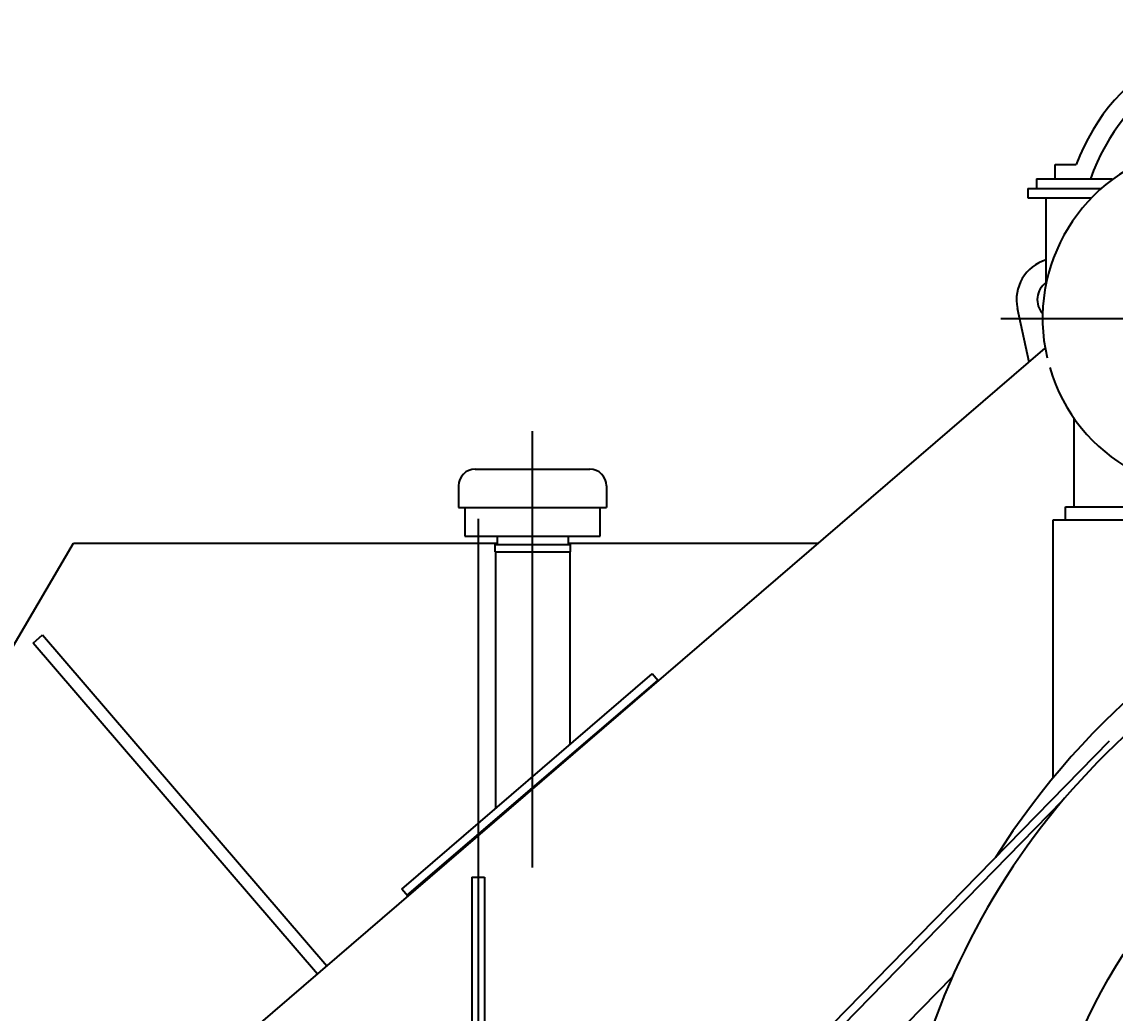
# Model space of a CAD drawing. Header units: millimetres. Extents: x 0 to 42000, y 0 to 29700.
# Drawn here: x 13288 to 14596, y 13337 to 14523 of the extents above; entities that cross this region are included whole.
import ezdxf

# ---------------------------------------------------------------- set-up
doc = ezdxf.new("R2010")
doc.units = ezdxf.units.MM
doc.header["$LTSCALE"] = 1000
doc.linetypes.add('G', pattern=[2, 1.25, -0.25, 0.25, -0.25])
for name, color, linetype in [('01', 7, 'Continuous'), ('05', 142, 'G'), ('08', 1, 'Continuous')]:
    doc.layers.add(name, color=color, linetype=linetype)
doc.styles.get("Standard").update_dxf_attribs({"font": 'isocp', "width": 0.707, "bigfont": 'intecad.shx'})
doc.dimstyles.new('INTE', dxfattribs={"dimscale": 100, "dimtxt": 3.5, "dimasz": 3, "dimexe": 3, "dimexo": 0, "dimgap": 1, "dimtad": 1, "dimdec": 0, "dimdsep": 46, "dimtxsty": 'Standard', "dimcen": 0, "dimclrd": 1, "dimclre": 1, "dimclrt": 3, "dimaunit": 1, "dimadec": 0, "dimazin": 0, "dimtfac": 1, "dimtdec": 0, "dimtmove": 0, "dimatfit": 0, "dimfxl": 1, "dimarcsym": 0})

# ---------------------------------------------------------------- blocks, each defined once
blk = doc.blocks.new('*D667')
at = {"layer": '08', "color": 1, "lineweight": -2}
for p, q in [((14727.5, 19784.8), (4430.5, 19784.8)), ((4730.5, 19484.8), (4730.5, 7640.5)), ((14267, 7340.5), (4430.5, 7340.5))]:
    blk.add_line(p, q, dxfattribs=at)
at = {"layer": '08', "color": 1}
for points in [[(4680.5, 19484.8), (4780.5, 19484.8), (4730.5, 19784.8)], [(4680.5, 7640.5), (4780.5, 7640.5), (4730.5, 7340.5)]]:
    blk.add_solid(points, dxfattribs=at)
at = {"layer": 'DEFPOINTS', "color": 0}
for p in [(14727.5, 19784.8), (4730.5, 7340.5), (14267, 7340.5)]:
    blk.add_point(p, dxfattribs=at)
at = {"layer": '08', "color": 3, "insert": (4455.4, 13562.6), "char_height": 350, "attachment_point": 5, "rotation": 90}
blk.add_mtext('12444', dxfattribs=at)
blk = doc.blocks.new('*D673')
at = {"layer": '08', "color": 1, "lineweight": -2}
for p, q in [((11801.4, 12407.3), (11801.4, 20975.1)), ((14519.3, 19272.5), (14519.3, 20975.1)), ((12101.4, 20675.1), (14219.3, 20675.1))]:
    blk.add_line(p, q, dxfattribs=at)
at = {"layer": '08', "color": 1}
for points in [[(12101.4, 20725.1), (12101.4, 20625.1), (11801.4, 20675.1)], [(14219.3, 20725.1), (14219.3, 20625.1), (14519.3, 20675.1)]]:
    blk.add_solid(points, dxfattribs=at)
at = {"layer": 'DEFPOINTS', "color": 0}
for p in [(14519.3, 20675.1), (14519.3, 19272.5), (11801.4, 12407.3)]:
    blk.add_point(p, dxfattribs=at)
at = {"layer": '08', "color": 3, "insert": (13160.3, 20950.2), "char_height": 350, "attachment_point": 5}
blk.add_mtext('2718', dxfattribs=at)
blk = doc.blocks.new('*D678')
at = {"layer": '08', "color": 1, "lineweight": -2}
for p, q in [((6849.2, 11679), (6849.2, 21558.3)), ((16398.8, 20688.4), (16398.8, 21558.3)), ((7149.2, 21258.3), (16098.8, 21258.3))]:
    blk.add_line(p, q, dxfattribs=at)
at = {"layer": '08', "color": 1}
for points in [[(7149.2, 21308.3), (7149.2, 21208.3), (6849.2, 21258.3)], [(16098.8, 21308.3), (16098.8, 21208.3), (16398.8, 21258.3)]]:
    blk.add_solid(points, dxfattribs=at)
at = {"layer": 'DEFPOINTS', "color": 0}
for p in [(16398.8, 21258.3), (16398.8, 20688.4), (6849.2, 11679)]:
    blk.add_point(p, dxfattribs=at)
at = {"layer": '08', "color": 3, "insert": (11624, 21533.3), "char_height": 350, "attachment_point": 5}
blk.add_mtext('9550', dxfattribs=at)

msp = doc.modelspace()

# ---------------------------------------------------------------- linework, layer by layer
at = {"layer": '01', "color": 7, "linetype": 'Continuous'}
for p, q in [((14523.9, 14352.6), (14549.1, 14352.6)), ((14523.9, 14335.3), (14523.9, 14352.6)), ((14501.6, 14335.3), (14592.2, 14335.3)), ((14501.6, 14335.3), (14501.6, 14323.8)), ((14491.3, 14323.8), (14579.2, 14323.8)), ((14491.3, 14323.8), (14567.5, 14323.8)), ((14491.3, 14323.8), (14491.3, 14312.4)), ((14491.3, 14312.4), (14567.5, 14312.4)), ((14513.4, 14210.4), (14513.4, 14313)), ((14492.8, 14116.1), (14478.9, 14180.1)), ((14546.4, 14049.3), (14546.4, 13942.9)), ((13987.2, 13968), (13987.2, 13942)), ((13979.7, 13908), (13979.7, 13942)), ((14536.4, 13942.9), (14896.4, 13942.9)), ((14536.4, 13926.9), (14536.4, 13942.9)), ((14911.4, 13926.9), (14521.4, 13926.9)), ((14521.4, 13926.9), (14521.4, 13859.4)), ((13274.3, 13771.6), (13349.6, 13899.5)), ((13349.6, 13899.5), (13856.2, 13899.5)), ((13941.2, 13899.5), (14240.8, 13899.5)), ((14521.4, 13859.4), (14521.4, 13618.4)), ((13301, 13779.9), (13312.3, 13789.7)), ((13641.3, 13384), (13301, 13779.9)), ((13748.7, 13478.2), (14048.7, 13735.1)), ((14049.1, 13734.7), (14048.7, 13735.1)), ((14049.1, 13734.7), (14049.1, 13734.7)), ((13749.6, 13477.1), (13748.7, 13478.2)), ((13749.6, 13477.1), (13749.6, 13477.1))]:
    msp.add_line(p, q, dxfattribs=at)
at = {"layer": '01'}
for p, q in [((13516.2, 13276.5), (14512.1, 14132.7)), ((13830.2, 13988), (13967.2, 13988)), ((13810.2, 13968), (13810.2, 13942)), ((13810.2, 13942), (13987.2, 13942)), ((13817.7, 13942), (13817.7, 13908)), ((13817.7, 13908), (13979.7, 13908)), ((13856.2, 13908), (13856.2, 13898)), ((13941.2, 13908), (13941.2, 13898)), ((13853.7, 13898), (13943.7, 13898)), ((13853.7, 13898), (13853.7, 13889)), ((13943.7, 13898), (13943.7, 13889)), ((13853.7, 13889), (13943.7, 13889)), ((13854.2, 13889), (13854.2, 13581.6)), ((13943.2, 13889), (13943.2, 13658.1)), ((13312.3, 13789.7), (13652.7, 13393.8)), ((13742.4, 13485.5), (14041.9, 13743)), ((14049.1, 13734.7), (14041.9, 13743)), ((13546, 12597), (14589.1, 13663.1)), ((13553.1, 12590), (14533.4, 13591.9)), ((13826.1, 13499.8), (13841.1, 13499.8)), ((13826.1, 13499.8), (13826.1, 13245.6)), ((13841.1, 13499.8), (13841.1, 13245.6)), ((13749.6, 13477.1), (13742.4, 13485.5)), ((13606.7, 12569), (14401, 13380.8))]:
    msp.add_line(p, q, dxfattribs=at)
msp.add_circle((15205.2, 13023.5), 712, dxfattribs=at)
at = {"layer": '01', "color": 7, "linetype": 'Continuous'}
for centre, radius, start, end in [((14783.7, 14264.1), 250.7, 78.3482, 159.336), ((14796.2, 14255.1), 243.5, 82.4357, 160.7867), ((14716.4, 14168.1), 207.4, 196.4398, 193.1072), ((14527.6, 14190.7), 49.8, 106.5733, 192.2448), ((14527.6, 14190.7), 25, 124.6288, 222.3115), ((15241.4, 13023.5), 934, 110.6905, 147.6261), ((15205.2, 13023.5), 880, 117.4579, 240)]:
    msp.add_arc(centre, radius, start, end, dxfattribs=at)
at = {"layer": '01'}
for centre, start, end in [((13830.2, 13968), 90, 180), ((13967.2, 13968), 0, 90)]:
    msp.add_arc(centre, 20, start, end, dxfattribs=at)
at = {"layer": '05', "color": 4, "linetype": 'G'}
for p, q in [((14459, 14168.1), (14973.8, 14168.1)), ((13898.7, 13511.6), (13898.7, 14033.5))]:
    msp.add_line(p, q, dxfattribs=at)
at = {"layer": '05'}
msp.add_line((13833.6, 13928.6), (13833.6, 11743.7), dxfattribs=at)

# ---------------------------------------------------------------- dimensions: what is measured, and where the dimension line sits
at = {"layer": '08'}
for base, p1, p2, picture, middle in [((16398.8, 21258.3), (6849.2, 11679), (16398.8, 20688.4), '*D678', (11624, 21533.3)), ((14519.3, 20675.1), (11801.4, 12407.3), (14519.3, 19272.5), '*D673', (13160.3, 20950.2))]:
    dim = msp.add_linear_dim(base=base, p1=p1, p2=p2, dimstyle='INTE', dxfattribs=at)
    dim.commit()
    dim.dimension.update_dxf_attribs({"geometry": picture, "text_midpoint": middle})
dim = msp.add_linear_dim(base=(4730.5, 7340.5), p1=(14727.5, 19784.8), p2=(14267, 7340.5), angle=90, dimstyle='INTE', dxfattribs=at)
dim.commit()
dim.dimension.update_dxf_attribs({"geometry": '*D667', "text_midpoint": (4455.4, 13562.6)})

doc.saveas('drawing.dxf')
